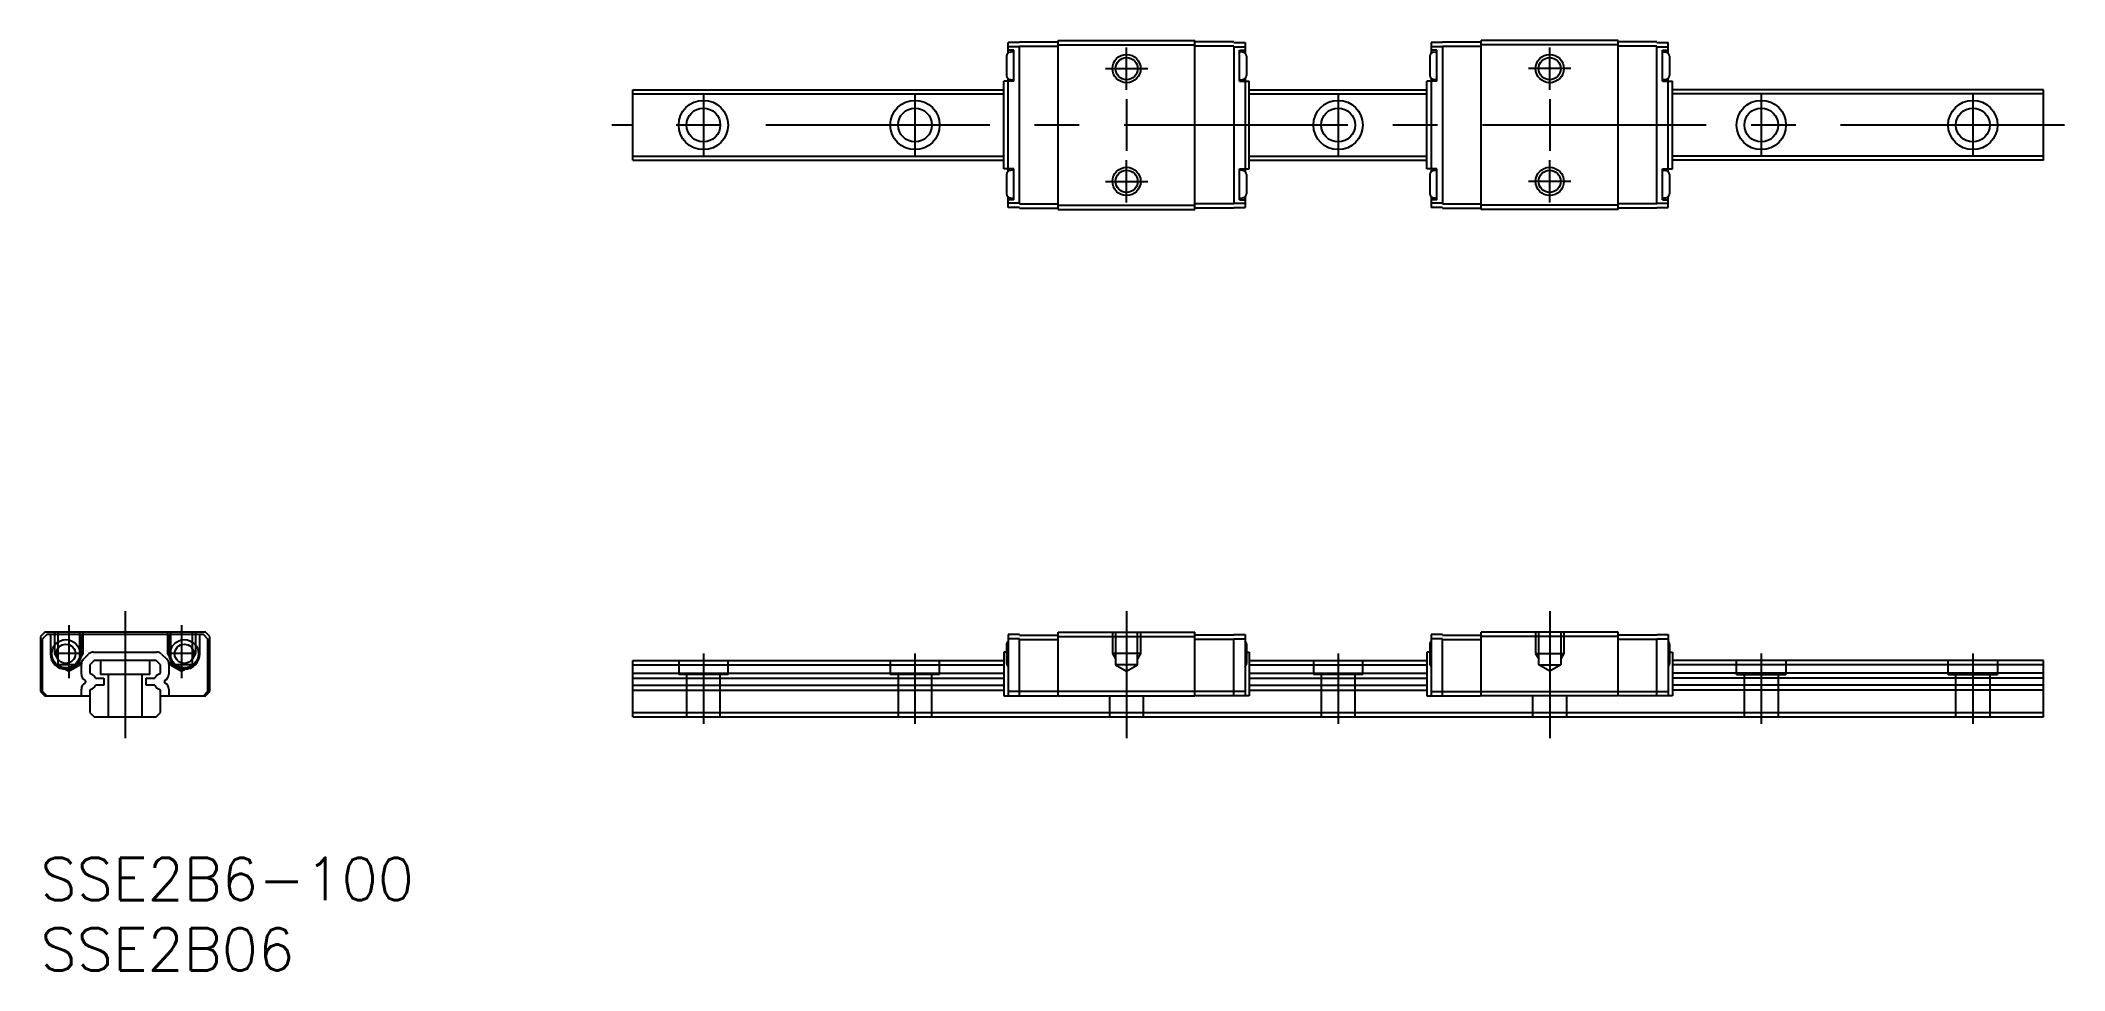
# Model space of a CAD drawing. Extents: x 0 to 144, y -8 to 58.
import ezdxf

# ---------------------------------------------------------------- set-up
doc = ezdxf.new("R2010")
doc.units = 0
doc.header["$LTSCALE"] = 0.5
doc.linetypes.add('CENTER', pattern=[50.8, 31.75, -6.35, 6.35, -6.35])
doc.linetypes.add('DASHED', pattern=[19.05, 12.7, -6.35])
for name, color, linetype in [('MSM_CENTER', 1, 'CENTER'), ('MSM_CONTINUOUS', 7, 'CONTINUOUS'), ('MSM_DASHED', 4, 'DASHED'), ('MSM_NARROW', 5, 'CONTINUOUS'), ('MSM_PART_NUMBER', 7, 'CONTINUOUS')]:
    doc.layers.add(name, color=color, linetype=linetype)
doc.styles.get("Standard").update_dxf_attribs({"font": 'txt.shx', "height": 1, "bigfont": 'bigfont.shx'})

# ---------------------------------------------------------------- blocks, each defined once
blk = doc.blocks.new('*U2')
at = {"layer": 'MSM_PART_NUMBER'}
blk.add_text('SSE2B6-100', height=3, dxfattribs=at).set_placement((0, -3))
blk = doc.blocks.new('*U3')
at = {"layer": 'MSM_PART_NUMBER'}
blk.add_text('SSE2B06', height=3, dxfattribs=at).set_placement((0, -8))

msp = doc.modelspace()

# ---------------------------------------------------------------- linework, layer by layer
at = {"layer": 'MSM_CENTER'}
for p, q in [((77, 54.5), (77, 57.5)), ((107, 54.5), (107, 57.5)), ((75.5, 56), (78.5, 56)), ((108.5, 56), (105.5, 56)), ((47, 54.25), (47, 49.75)), ((62, 54.25), (62, 49.75)), ((77, 53.84), (77, 50.16)), ((92, 54.25), (92, 49.75)), ((107, 53.84), (107, 50.16)), ((122, 54.25), (122, 49.75)), ((137, 54.25), (137, 49.75)), ((143.5, 52), (40.5, 52)), ((77, 46.5), (77, 49.5)), ((107, 46.5), (107, 49.5)), ((75.5, 48), (78.5, 48)), ((108.5, 48), (105.5, 48)), ((6, 17.5), (6, 8.5)), ((77, 17.5), (77, 8.5)), ((107, 17.5), (107, 8.5)), ((2, 16.5), (2, 12.75)), ((10, 16.5), (10, 12.75)), ((47, 14.5), (47, 9.5)), ((62, 14.5), (62, 9.5)), ((92, 14.5), (92, 9.5)), ((122, 14.5), (122, 9.5)), ((137, 14.5), (137, 9.5))]:
    msp.add_line(p, q, dxfattribs=at)
at = {"layer": 'MSM_CONTINUOUS'}
for p, q in [((68.6, 57.1), (68.6, 57.85)), ((69.4, 57.85), (68.6, 57.85)), ((69.4, 57.55), (68.6, 57.55)), ((69.4, 57.9), (72.15, 57.9)), ((69.4, 57.85), (69.4, 57.9)), ((69.4, 46.4), (69.4, 57.6)), ((69.4, 57.6), (72.15, 57.6)), ((72.15, 58), (81.85, 58)), ((72.15, 46), (72.15, 58)), ((72.15, 57.7), (81.85, 57.7)), ((81.85, 46), (81.85, 58)), ((84.6, 57.9), (81.85, 57.9)), ((84.6, 57.6), (81.85, 57.6)), ((84.6, 57.85), (84.6, 57.9)), ((84.6, 57.85), (85.4, 57.85)), ((84.6, 57.6), (84.6, 46.4)), ((84.6, 57.55), (85.4, 57.55)), ((85.4, 57.85), (85.4, 57.1)), ((98.6, 57.85), (98.6, 57.1)), ((99.4, 57.85), (98.6, 57.85)), ((99.4, 57.55), (98.6, 57.55)), ((99.4, 57.85), (99.4, 57.9)), ((99.4, 57.9), (102.15, 57.9)), ((99.4, 57.6), (102.15, 57.6)), ((99.4, 57.6), (99.4, 46.4)), ((102.15, 46), (102.15, 58)), ((111.85, 58), (102.15, 58)), ((111.85, 57.7), (102.15, 57.7)), ((111.85, 46), (111.85, 58)), ((114.6, 57.9), (111.85, 57.9)), ((114.6, 57.6), (111.85, 57.6)), ((114.6, 57.85), (114.6, 57.9)), ((114.6, 57.85), (115.4, 57.85)), ((114.6, 46.4), (114.6, 57.6)), ((114.6, 57.55), (115.4, 57.55)), ((115.4, 57.1), (115.4, 57.85)), ((68.5, 56.88), (68.5, 55.52)), ((69, 57.3), (68.6, 57.3)), ((69, 57.2), (68.77, 57.18)), ((69, 55.1), (69, 57.3)), ((85, 55.1), (85, 57.3)), ((85, 57.3), (85.4, 57.3)), ((85.23, 57.18), (85, 57.2)), ((85.5, 56.88), (85.5, 55.52)), ((98.5, 56.88), (98.5, 55.52)), ((99, 57.3), (98.6, 57.3)), ((98.77, 57.18), (99, 57.2)), ((99, 55.1), (99, 57.3)), ((115, 57.3), (115.4, 57.3)), ((115, 55.1), (115, 57.3)), ((115, 57.2), (115.23, 57.18)), ((115.5, 56.88), (115.5, 55.52)), ((68.6, 55.1), (68.3, 55.1)), ((68.3, 48.9), (68.3, 55.1)), ((68.6, 48.7), (68.6, 55.3)), ((69, 55.1), (68.6, 55.1)), ((68.77, 55.22), (69, 55.2)), ((85, 55.2), (85.23, 55.22)), ((85, 55.1), (85.4, 55.1)), ((85.4, 55.3), (85.4, 48.7)), ((85.4, 55.1), (85.7, 55.1)), ((85.7, 48.9), (85.7, 55.1)), ((98.6, 55.1), (98.3, 55.1)), ((98.3, 48.9), (98.3, 55.1)), ((98.6, 55.3), (98.6, 48.7)), ((99, 55.1), (98.6, 55.1)), ((99, 55.2), (98.77, 55.22)), ((115.23, 55.22), (115, 55.2)), ((115, 55.1), (115.4, 55.1)), ((115.4, 48.7), (115.4, 55.3)), ((115.4, 55.1), (115.7, 55.1)), ((115.7, 48.9), (115.7, 55.1)), ((42, 54.5), (68.3, 54.5)), ((42, 49.5), (42, 54.5)), ((42, 54.2), (68.3, 54.2)), ((85.7, 54.5), (98.3, 54.5)), ((85.7, 54.2), (98.3, 54.2)), ((142, 54.5), (115.7, 54.5)), ((142, 54.2), (115.7, 54.2)), ((142, 49.5), (142, 54.5)), ((42, 49.8), (68.3, 49.8)), ((42, 49.5), (68.3, 49.5)), ((68.6, 48.9), (68.3, 48.9)), ((69, 48.9), (68.6, 48.9)), ((69, 48.8), (68.77, 48.78)), ((69, 46.7), (69, 48.9)), ((85, 46.7), (85, 48.9)), ((85, 48.9), (85.4, 48.9)), ((85.23, 48.78), (85, 48.8)), ((85.4, 48.9), (85.7, 48.9)), ((85.7, 49.8), (98.3, 49.8)), ((85.7, 49.5), (98.3, 49.5)), ((98.6, 48.9), (98.3, 48.9)), ((99, 48.9), (98.6, 48.9)), ((98.77, 48.78), (99, 48.8)), ((99, 46.7), (99, 48.9)), ((115, 48.9), (115.4, 48.9)), ((115, 46.7), (115, 48.9)), ((115, 48.8), (115.23, 48.78)), ((115.4, 48.9), (115.7, 48.9)), ((142, 49.8), (115.7, 49.8)), ((142, 49.5), (115.7, 49.5)), ((68.5, 48.48), (68.5, 47.12)), ((85.5, 48.48), (85.5, 47.12)), ((98.5, 48.48), (98.5, 47.12)), ((115.5, 48.48), (115.5, 47.12)), ((68.6, 46.15), (68.6, 46.9)), ((69, 46.7), (68.6, 46.7)), ((69.4, 46.45), (68.6, 46.45)), ((69.4, 46.15), (68.6, 46.15)), ((68.77, 46.82), (69, 46.8)), ((69.4, 46.4), (72.15, 46.4)), ((69.4, 46.1), (69.4, 46.15)), ((69.4, 46.1), (72.15, 46.1)), ((72.15, 46.3), (81.85, 46.3)), ((72.15, 46), (81.85, 46)), ((84.6, 46.4), (81.85, 46.4)), ((84.6, 46.1), (81.85, 46.1)), ((84.6, 46.45), (85.4, 46.45)), ((84.6, 46.1), (84.6, 46.15)), ((84.6, 46.15), (85.4, 46.15)), ((85, 46.8), (85.23, 46.82)), ((85, 46.7), (85.4, 46.7)), ((85.4, 46.9), (85.4, 46.15)), ((98.6, 46.9), (98.6, 46.15)), ((99, 46.7), (98.6, 46.7)), ((99.4, 46.45), (98.6, 46.45)), ((99.4, 46.15), (98.6, 46.15)), ((99, 46.8), (98.77, 46.82)), ((99.4, 46.4), (102.15, 46.4)), ((99.4, 46.1), (99.4, 46.15)), ((99.4, 46.1), (102.15, 46.1)), ((111.85, 46.3), (102.15, 46.3)), ((111.85, 46), (102.15, 46)), ((114.6, 46.4), (111.85, 46.4)), ((114.6, 46.1), (111.85, 46.1)), ((114.6, 46.45), (115.4, 46.45)), ((114.6, 46.15), (115.4, 46.15)), ((114.6, 46.1), (114.6, 46.15)), ((115.23, 46.82), (115, 46.8)), ((115, 46.7), (115.4, 46.7)), ((115.4, 46.15), (115.4, 46.9)), ((0.3, 16), (0, 15.7)), ((0.45, 15.85), (0.1, 15.5)), ((11.7, 16), (0.3, 16)), ((11.55, 15.85), (0.45, 15.85)), ((0.7, 15.85), (0.7, 14.48)), ((2.9, 14.48), (2.9, 15.85)), ((9.1, 15.85), (9.1, 14.48)), ((11.3, 14.48), (11.3, 15.85)), ((11.9, 15.5), (11.55, 15.85)), ((12, 15.7), (11.7, 16)), ((68.6, 15.85), (68.6, 11.5)), ((69.4, 15.85), (68.6, 15.85)), ((69.4, 15.8), (69.4, 15.85)), ((69.4, 15.8), (72.15, 15.8)), ((72.15, 11.5), (72.15, 16)), ((72.15, 16), (81.85, 16)), ((81.85, 11.5), (81.85, 16)), ((84.6, 15.8), (81.85, 15.8)), ((84.6, 15.85), (85.4, 15.85)), ((84.6, 15.85), (84.6, 15.8)), ((85.4, 15.85), (85.4, 11.5)), ((98.6, 15.85), (98.6, 11.5)), ((99.4, 15.85), (98.6, 15.85)), ((99.4, 15.85), (99.4, 15.8)), ((99.4, 15.8), (102.15, 15.8)), ((102.15, 11.5), (102.15, 16)), ((111.85, 16), (102.15, 16)), ((111.85, 11.5), (111.85, 16)), ((114.6, 15.8), (111.85, 15.8)), ((114.6, 15.8), (114.6, 15.85)), ((114.6, 15.85), (115.4, 15.85)), ((115.4, 15.85), (115.4, 11.5)), ((0, 15.7), (0, 11.8)), ((0.1, 15.5), (0.1, 11.8)), ((0.15, 11.8), (0.15, 15.55)), ((3.04, 14.09), (3.41, 14.46)), ((3.75, 14.6), (8.25, 14.6)), ((8.59, 14.46), (8.96, 14.09)), ((11.85, 15.55), (11.85, 11.8)), ((11.9, 11.8), (11.9, 15.5)), ((12, 11.8), (12, 15.7)), ((68.5, 14.6), (68.3, 14.6)), ((68.3, 14.6), (68.3, 11.5)), ((68.5, 15.16), (68.5, 13.8)), ((69.4, 15.55), (68.6, 15.55)), ((69.4, 11.5), (69.4, 15.55)), ((69.4, 15.5), (72.15, 15.5)), ((72.15, 15.7), (81.85, 15.7)), ((84.6, 15.5), (81.85, 15.5)), ((84.6, 11.5), (84.6, 15.55)), ((84.6, 15.55), (85.4, 15.55)), ((85.5, 15.16), (85.5, 13.8)), ((85.5, 14.6), (85.7, 14.6)), ((85.7, 14.6), (85.7, 11.5)), ((98.5, 14.6), (98.3, 14.6)), ((98.3, 14.6), (98.3, 11.5)), ((98.5, 15.16), (98.5, 13.8)), ((99.4, 15.55), (98.6, 15.55)), ((99.4, 11.5), (99.4, 15.55)), ((99.4, 15.5), (102.15, 15.5)), ((111.85, 15.7), (102.15, 15.7)), ((114.6, 15.5), (111.85, 15.5)), ((114.6, 15.55), (115.4, 15.55)), ((114.6, 11.5), (114.6, 15.55)), ((115.5, 15.16), (115.5, 13.8)), ((115.5, 14.6), (115.7, 14.6)), ((115.7, 14.6), (115.7, 11.5)), ((2.9, 13.03), (2.9, 13.75)), ((3.8, 14), (3.5, 13.7)), ((3.5, 13.7), (3.5, 13.11)), ((3.5, 13.11), (3.68, 13.01)), ((8.2, 14), (3.8, 14)), ((8.5, 13.7), (8.2, 14)), ((8.32, 13.01), (8.5, 13.11)), ((8.5, 13.11), (8.5, 13.7)), ((9.1, 13.75), (9.1, 13.03)), ((42, 14), (68.3, 14)), ((42, 10), (42, 14)), ((42, 13.7), (68.3, 13.7)), ((42, 13.11), (68.3, 13.11)), ((85.7, 14), (98.3, 14)), ((85.7, 13.7), (98.3, 13.7)), ((85.7, 13.11), (98.3, 13.11)), ((142, 14), (115.7, 14)), ((142, 13.7), (115.7, 13.7)), ((142, 13.11), (115.7, 13.11)), ((142, 10), (142, 14)), ((0, 11.8), (0.3, 11.5)), ((0.1, 11.8), (0.4, 11.5)), ((0.45, 11.5), (0.15, 11.8)), ((0.3, 11.5), (3.5, 11.5)), ((2.9, 11.5), (2.9, 11.97)), ((3.68, 11.99), (3.5, 11.89)), ((3.5, 11.89), (3.5, 10.3)), ((3.9, 12.75), (4.5, 12.75)), ((4.5, 12.25), (3.9, 12.25)), ((4.5, 12.75), (4.5, 12.25)), ((7.5, 12.25), (7.5, 12.75)), ((7.5, 12.75), (8.1, 12.75)), ((8.1, 12.25), (7.5, 12.25)), ((8.5, 11.89), (8.32, 11.99)), ((8.5, 10.3), (8.5, 11.89)), ((8.5, 11.5), (11.7, 11.5)), ((9.1, 11.97), (9.1, 11.5)), ((11.85, 11.8), (11.55, 11.5)), ((11.6, 11.5), (11.9, 11.8)), ((11.7, 11.5), (12, 11.8)), ((42, 12.75), (68.3, 12.75)), ((42, 12.25), (68.3, 12.25)), ((42, 11.89), (68.3, 11.89)), ((68.3, 11.5), (72.1, 11.5)), ((85.4, 11.8), (68.6, 11.8)), ((72.1, 11.5), (72.1, 11.55)), ((72.1, 11.55), (72.15, 11.55)), ((72.15, 11.5), (81.85, 11.5)), ((81.9, 11.55), (81.85, 11.55)), ((81.9, 11.55), (81.9, 11.5)), ((85.7, 11.5), (81.9, 11.5)), ((85.7, 12.75), (98.3, 12.75)), ((85.7, 12.25), (98.3, 12.25)), ((85.7, 11.89), (98.3, 11.89)), ((98.3, 11.5), (102.1, 11.5)), ((98.6, 11.8), (115.4, 11.8)), ((102.1, 11.55), (102.15, 11.55)), ((102.1, 11.55), (102.1, 11.5)), ((111.85, 11.5), (102.15, 11.5)), ((111.9, 11.55), (111.85, 11.55)), ((111.9, 11.5), (111.9, 11.55)), ((115.7, 11.5), (111.9, 11.5)), ((142, 12.75), (115.7, 12.75)), ((142, 12.25), (115.7, 12.25)), ((142, 11.89), (115.7, 11.89)), ((3.5, 10.3), (3.8, 10)), ((8.2, 10), (8.5, 10.3)), ((42, 10.3), (142, 10.3)), ((3.8, 10), (8.2, 10)), ((42, 10), (142, 10))]:
    msp.add_line(p, q, dxfattribs=at)
for centre, radius in [((77, 56), 0.784), ((107, 56), 0.784), ((47, 52), 1.75), ((47, 52), 1.2), ((62, 52), 1.75), ((62, 52), 1.2), ((92, 52), 1.75), ((92, 52), 1.2), ((122, 52), 1.75), ((122, 52), 1.2), ((137, 52), 1.75), ((137, 52), 1.2), ((77, 48), 0.784), ((107, 48), 0.784), ((1.8, 14.48), 1), ((1.8, 14.48), 0.68), ((10.2, 14.48), 1), ((10.2, 14.48), 0.68)]:
    msp.add_circle(centre, radius, dxfattribs=at)
for centre, radius, start, end in [((68.8, 56.88), 0.3, 95.2906, 179.9996), ((85.2, 56.88), 0.3, 0.0004, 84.7094), ((98.8, 56.88), 0.3, 95.2906, 179.9996), ((115.2, 56.88), 0.3, 0.0004, 84.7094), ((68.8, 55.52), 0.3, 180.0004, 264.7094), ((85.2, 55.52), 0.3, 275.2906, 359.9996), ((98.8, 55.52), 0.3, 180.0004, 264.7094), ((115.2, 55.52), 0.3, 275.2906, 359.9996), ((68.8, 48.48), 0.3, 95.2906, 179.9996), ((85.2, 48.48), 0.3, 0.0004, 84.7094), ((98.8, 48.48), 0.3, 95.2906, 179.9996), ((115.2, 48.48), 0.3, 0.0004, 84.7094), ((68.8, 47.12), 0.3, 180.0004, 264.7094), ((85.2, 47.12), 0.3, 275.2906, 359.9996), ((98.8, 47.12), 0.3, 180.0004, 264.7094), ((115.2, 47.12), 0.3, 275.2906, 359.9996), ((1.8, 14.48), 1.1, 180, 0), ((3.75, 14.13), 0.473, 90, 135), ((8.25, 14.13), 0.473, 45, 90), ((10.2, 14.48), 1.1, 180, 0), ((68.8, 15.16), 0.3, 131.8103, 179.9996), ((85.2, 15.16), 0.3, 0.0004, 48.1897), ((98.8, 15.16), 0.3, 131.8103, 179.9996), ((115.2, 15.16), 0.3, 0.0004, 48.1897), ((3.37, 13.75), 0.473, 135, 180), ((3.37, 13.03), 0.473, 180, 242.5818), ((3.43, 12.57), 0.5, 20.6525, 60.7378), ((8.57, 12.57), 0.5, 119.2622, 159.3475), ((8.63, 13.03), 0.473, 297.4182, 0), ((8.63, 13.75), 0.473, 0, 45), ((68.8, 13.8), 0.3, 180.0004, 228.1897), ((85.2, 13.8), 0.3, 311.8103, 359.9996), ((98.8, 13.8), 0.3, 180.0004, 228.1897), ((115.2, 13.8), 0.3, 311.8103, 359.9996), ((3.37, 11.97), 0.473, 117.4182, 180), ((3.09, 12.5), 0.127, 297.4238, 62.5762), ((3.43, 12.43), 0.5, 299.2622, 339.3475), ((8.57, 12.43), 0.5, 200.6525, 240.7378), ((8.91, 12.5), 0.127, 117.4238, 242.5762), ((8.63, 11.97), 0.473, 0, 62.5818)]:
    msp.add_arc(centre, radius, start, end, dxfattribs=at)
at = {"layer": 'MSM_DASHED'}
for p, q in [((1, 16), (1, 14.5)), ((1.22, 16), (1.22, 13.7)), ((2.78, 13.7), (2.78, 16)), ((3, 16), (3, 14.5)), ((9, 16), (9, 14.5)), ((9.22, 16), (9.22, 13.7)), ((10.78, 13.7), (10.78, 16)), ((11, 16), (11, 14.5)), ((76, 16), (76, 14.5)), ((76.22, 16), (76.22, 13.7)), ((77.78, 13.7), (77.78, 16)), ((78, 16), (78, 14.5)), ((106, 16), (106, 14.5)), ((106.22, 13.7), (106.22, 16)), ((107.78, 16), (107.78, 13.7)), ((108, 16), (108, 14.5)), ((3, 14.5), (1, 14.5)), ((1, 14.5), (1.22, 14.13)), ((3, 14.5), (2.78, 14.13)), ((11, 14.5), (9, 14.5)), ((9, 14.5), (9.22, 14.13)), ((11, 14.5), (10.78, 14.13)), ((78, 14.5), (76, 14.5)), ((76, 14.5), (76.22, 14.13)), ((78, 14.5), (77.78, 14.13)), ((106, 14.5), (106.22, 14.13)), ((106, 14.5), (108, 14.5)), ((108, 14.5), (107.78, 14.13)), ((2.78, 13.7), (1.22, 13.7)), ((1.22, 13.7), (2, 13.25)), ((2, 13.25), (2.78, 13.7)), ((4.25, 14), (4.25, 13)), ((7.75, 13), (4.25, 13)), ((4.8, 13), (4.8, 10)), ((7.2, 10), (7.2, 13)), ((7.75, 13), (7.75, 14)), ((10.78, 13.7), (9.22, 13.7)), ((9.22, 13.7), (10, 13.25)), ((10, 13.25), (10.78, 13.7)), ((45.25, 14), (45.25, 13)), ((48.75, 13), (45.25, 13)), ((45.8, 13), (45.8, 10)), ((48.2, 10), (48.2, 13)), ((48.75, 13), (48.75, 14)), ((60.25, 14), (60.25, 13)), ((63.75, 13), (60.25, 13)), ((60.8, 13), (60.8, 10)), ((63.2, 10), (63.2, 13)), ((63.75, 13), (63.75, 14)), ((77.78, 13.7), (76.22, 13.7)), ((76.22, 13.7), (77, 13.25)), ((77, 13.25), (77.78, 13.7)), ((90.25, 14), (90.25, 13)), ((93.75, 13), (90.25, 13)), ((90.8, 13), (90.8, 10)), ((93.2, 10), (93.2, 13)), ((93.75, 13), (93.75, 14)), ((107, 13.25), (106.22, 13.7)), ((106.22, 13.7), (107.78, 13.7)), ((107.78, 13.7), (107, 13.25)), ((120.25, 13), (120.25, 14)), ((120.25, 13), (123.75, 13)), ((120.8, 10), (120.8, 13)), ((123.2, 13), (123.2, 10)), ((123.75, 14), (123.75, 13)), ((135.25, 13), (135.25, 14)), ((135.25, 13), (138.75, 13)), ((135.8, 10), (135.8, 13)), ((138.2, 13), (138.2, 10)), ((138.75, 14), (138.75, 13)), ((75.8, 11.5), (75.8, 10)), ((78.2, 10), (78.2, 11.5)), ((105.8, 10), (105.8, 11.5)), ((108.2, 11.5), (108.2, 10))]:
    msp.add_line(p, q, dxfattribs=at)
at = {"layer": 'MSM_NARROW'}
for centre in [(77, 56), (107, 56), (77, 48), (107, 48)]:
    msp.add_circle(centre, 1, dxfattribs=at)

# ---------------------------------------------------------------- block references
at = {"layer": 'MSM_CONTINUOUS'}
for name in ['*U2', '*U3']:
    msp.add_blockref(name, (0, 0), dxfattribs=at)

doc.saveas('drawing.dxf')
